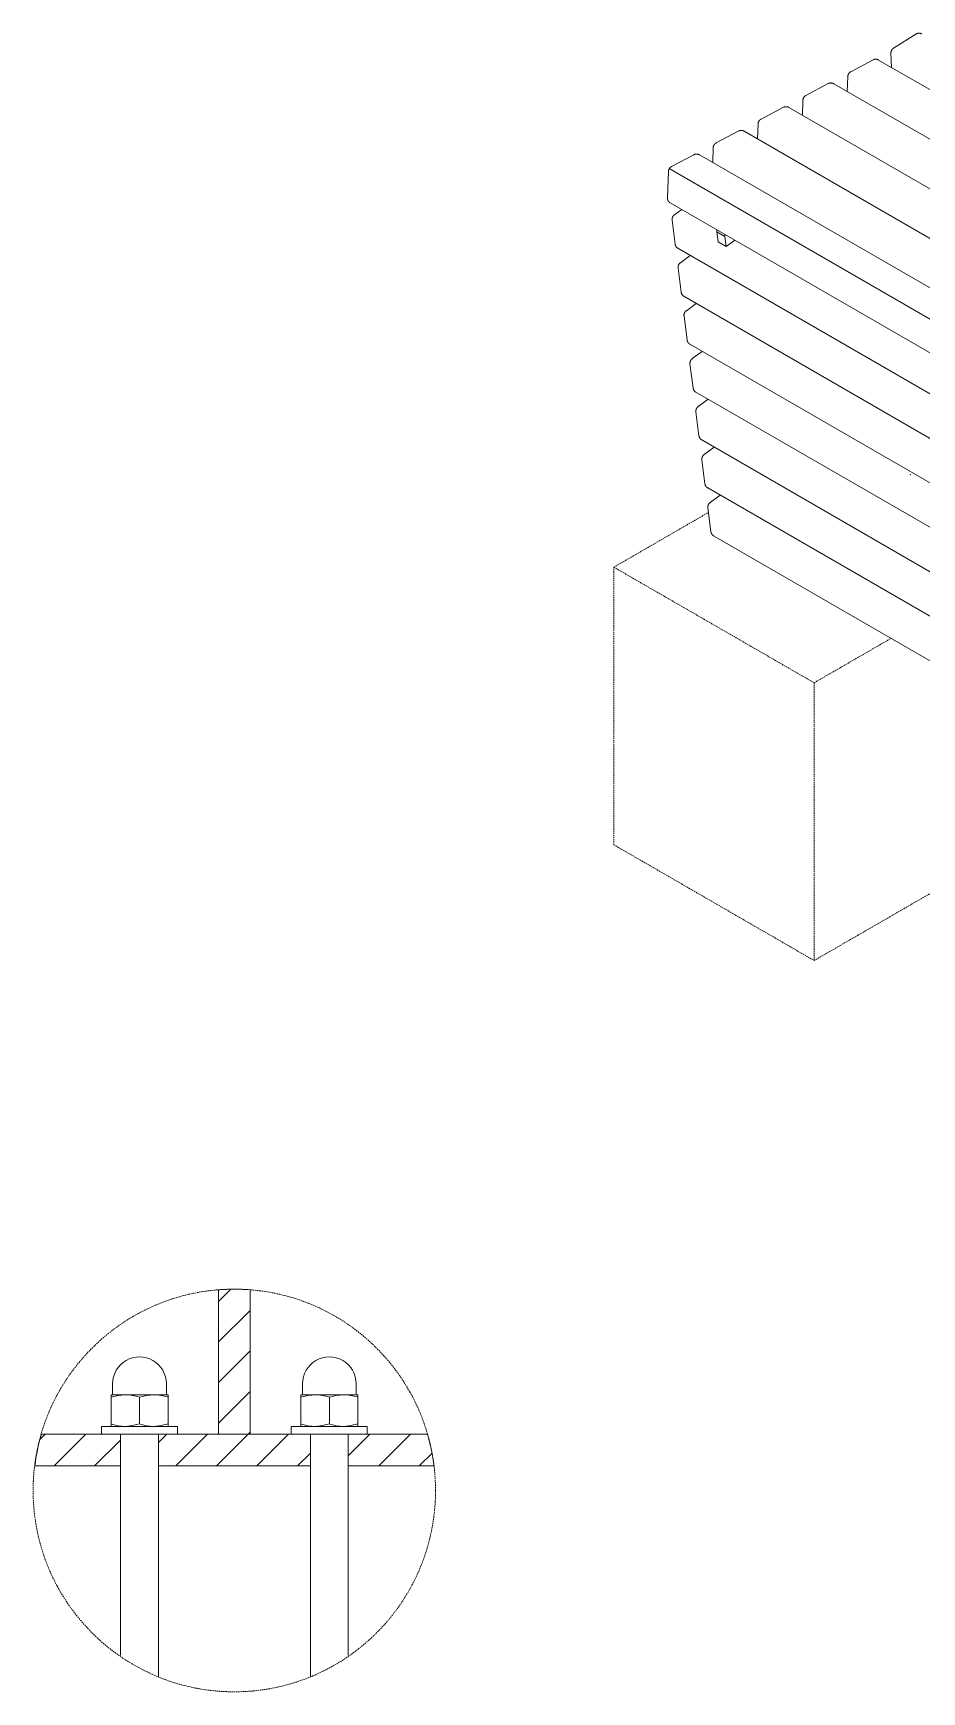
# Model space of a CAD drawing. Header units: millimetres. Extents: x -273 to 4197, y -77 to 2867.
# Drawn here: x 1938 to 2723, y 349 to 1812 of the extents above; entities that cross this region are included whole.
import ezdxf

# ---------------------------------------------------------------- set-up
doc = ezdxf.new("R2010")
doc.units = ezdxf.units.MM
doc.header["$PDSIZE"] = -1
doc.linetypes.add('HIDDEN', pattern=[1.905, 1.27, -0.635])
doc.layers.add('ZANO_R', color=7, linetype='Continuous', lineweight=0)
doc.layers.add('ZANO_R_przerywana', color=7, linetype='HIDDEN', lineweight=0)

msp = doc.modelspace()

# ---------------------------------------------------------------- linework, layer by layer
at = {"layer": 'ZANO_R'}
for p, q in [((2697.8, 1798.8), (2717.6, 1811.2)), ((2717.6, 1811.2), (2717.8, 1811.3)), ((2717.8, 1811.3), (2717.9, 1811.4)), ((2717.9, 1811.4), (2718.1, 1811.5)), ((2718.1, 1811.5), (2718.2, 1811.5)), ((2718.2, 1811.5), (2718.4, 1811.6)), ((2718.4, 1811.6), (2718.5, 1811.7)), ((2718.5, 1811.7), (2718.7, 1811.7)), ((2718.7, 1811.7), (2718.9, 1811.8)), ((2718.9, 1811.8), (2719, 1811.8)), ((2719, 1811.8), (2719.2, 1811.8)), ((2719.2, 1811.8), (2719.3, 1811.9)), ((2719.3, 1811.9), (2719.5, 1811.9)), ((2719.5, 1811.9), (2719.7, 1811.9)), ((2719.7, 1811.9), (2719.9, 1812)), ((2719.9, 1812), (2720, 1812)), ((2720, 1812), (2720.2, 1812)), ((2720.2, 1812), (2720.4, 1812)), ((2720.4, 1812), (2720.5, 1812)), ((2720.5, 1812), (2720.7, 1812)), ((2720.7, 1812), (2720.9, 1811.9)), ((2720.9, 1811.9), (2721, 1811.9)), ((2721, 1811.9), (2721.2, 1811.9)), ((2721.2, 1811.9), (2721.4, 1811.9)), ((2721.4, 1811.9), (2721.5, 1811.8)), ((2721.5, 1811.8), (2721.7, 1811.8)), ((2721.7, 1811.8), (2721.9, 1811.7)), ((2721.9, 1811.7), (2722, 1811.7)), ((2722, 1811.7), (2722.2, 1811.6)), ((2722.2, 1811.6), (2722.3, 1811.5)), ((2722.3, 1811.5), (2722.5, 1811.5)), ((2722.5, 1811.5), (2722.6, 1811.4)), ((2722.6, 1811.4), (2722.8, 1811.3)), ((2660, 1777.9), (2679.8, 1788.4)), ((2679.8, 1788.4), (2679.9, 1788.5)), ((2679.9, 1788.5), (2680.1, 1788.5)), ((2680.1, 1788.5), (2680.2, 1788.6)), ((2680.2, 1788.6), (2680.4, 1788.7)), ((2680.4, 1788.7), (2680.6, 1788.7)), ((2680.6, 1788.7), (2680.7, 1788.8)), ((2680.7, 1788.8), (2680.9, 1788.8)), ((2680.9, 1788.8), (2681.1, 1788.9)), ((2681.1, 1788.9), (2681.2, 1788.9)), ((2681.2, 1788.9), (2681.4, 1788.9)), ((2681.4, 1788.9), (2681.6, 1788.9)), ((2681.6, 1788.9), (2681.8, 1789)), ((2681.8, 1789), (2681.9, 1789)), ((2681.9, 1789), (2682.1, 1789)), ((2682.1, 1789), (2682.3, 1789)), ((2682.3, 1789), (2682.5, 1789)), ((2682.5, 1789), (2682.6, 1788.9)), ((2682.6, 1788.9), (2682.8, 1788.9)), ((2682.8, 1788.9), (2683, 1788.9)), ((2683, 1788.9), (2683.1, 1788.9)), ((2683.1, 1788.9), (2683.3, 1788.8)), ((2683.3, 1788.8), (2683.5, 1788.8)), ((2683.5, 1788.8), (2683.7, 1788.7)), ((2683.7, 1788.7), (2683.8, 1788.7)), ((2683.8, 1788.7), (2684, 1788.6)), ((2684, 1788.6), (2684.1, 1788.5)), ((2684.1, 1788.5), (2684.3, 1788.5)), ((2684.3, 1788.5), (2684.5, 1788.4)), ((2684.5, 1788.4), (2684.6, 1788.3)), ((2684.6, 1788.3), (3950.3, 1057.5)), ((2695.5, 1795.2), (2695.6, 1795.4)), ((2695.5, 1795.1), (2695.5, 1795.2)), ((2695.5, 1794.9), (2695.5, 1795.1)), ((2695.5, 1794.7), (2695.5, 1794.9)), ((2695.5, 1794.6), (2695.5, 1794.7)), ((2695.5, 1794.4), (2695.5, 1794.6)), ((2696, 1781.7), (2695.5, 1794.4)), ((2695.6, 1795.7), (2695.7, 1795.9)), ((2695.6, 1795.6), (2695.6, 1795.7)), ((2695.6, 1795.4), (2695.6, 1795.6)), ((2695.7, 1796.1), (2695.8, 1796.2)), ((2695.7, 1795.9), (2695.7, 1796.1)), ((2695.8, 1796.4), (2695.9, 1796.5)), ((2695.8, 1796.2), (2695.8, 1796.4)), ((2695.9, 1796.5), (2696, 1796.7)), ((2696, 1796.9), (2696.1, 1797)), ((2696, 1796.7), (2696, 1796.9)), ((2696.1, 1797), (2696.2, 1797.1)), ((2696.2, 1797.1), (2696.3, 1797.3)), ((2696.3, 1797.3), (2696.4, 1797.4)), ((2696.4, 1797.4), (2696.5, 1797.6)), ((2696.5, 1797.6), (2696.6, 1797.7)), ((2696.6, 1797.7), (2696.7, 1797.8)), ((2696.7, 1797.8), (2696.8, 1798)), ((2696.8, 1798), (2696.9, 1798.1)), ((2696.9, 1798.1), (2697, 1798.2)), ((2697, 1798.2), (2697.2, 1798.3)), ((2697.2, 1798.3), (2697.3, 1798.4)), ((2697.3, 1798.4), (2697.4, 1798.5)), ((2697.4, 1798.5), (2697.6, 1798.6)), ((2697.6, 1798.6), (2697.7, 1798.7)), ((2697.7, 1798.7), (2697.8, 1798.8)), ((2656.9, 1760.6), (2657.3, 1773.7)), ((2657.3, 1774), (2657.4, 1774.2)), ((2657.3, 1773.9), (2657.3, 1774)), ((2657.3, 1773.7), (2657.3, 1773.9)), ((2657.4, 1774.5), (2657.5, 1774.7)), ((2657.4, 1774.4), (2657.4, 1774.5)), ((2657.4, 1774.2), (2657.4, 1774.4)), ((2657.5, 1774.9), (2657.6, 1775)), ((2657.5, 1774.7), (2657.5, 1774.9)), ((2657.6, 1775.2), (2657.7, 1775.3)), ((2657.6, 1775), (2657.6, 1775.2)), ((2657.7, 1775.5), (2657.8, 1775.6)), ((2657.7, 1775.3), (2657.7, 1775.5)), ((2657.8, 1775.6), (2657.9, 1775.8)), ((2657.9, 1775.8), (2658, 1775.9)), ((2658, 1776.1), (2658.1, 1776.2)), ((2658, 1775.9), (2658, 1776.1)), ((2658.1, 1776.2), (2658.2, 1776.4)), ((2658.2, 1776.4), (2658.3, 1776.5)), ((2658.3, 1776.5), (2658.4, 1776.6)), ((2658.4, 1776.6), (2658.5, 1776.8)), ((2658.5, 1776.8), (2658.7, 1776.9)), ((2658.7, 1776.9), (2658.8, 1777)), ((2658.8, 1777), (2658.9, 1777.1)), ((2658.9, 1777.1), (2659, 1777.3)), ((2659, 1777.3), (2659.1, 1777.4)), ((2659.1, 1777.4), (2659.3, 1777.5)), ((2659.3, 1777.5), (2659.4, 1777.6)), ((2659.4, 1777.6), (2659.6, 1777.7)), ((2659.6, 1777.7), (2659.7, 1777.8)), ((2659.7, 1777.8), (2659.8, 1777.8)), ((2659.8, 1777.8), (2660, 1777.9)), ((2618.9, 1755.7), (2619, 1755.9)), ((2619, 1755.9), (2619.1, 1756)), ((2619.1, 1756), (2619.2, 1756.1)), ((2619.2, 1756.1), (2619.3, 1756.2)), ((2619.3, 1756.2), (2619.5, 1756.3)), ((2619.5, 1756.3), (2619.6, 1756.5)), ((2619.6, 1756.5), (2619.7, 1756.6)), ((2619.7, 1756.6), (2619.8, 1756.7)), ((2619.8, 1756.7), (2620, 1756.8)), ((2620, 1756.8), (2620.1, 1756.9)), ((2620.1, 1756.9), (2620.3, 1756.9)), ((2620.3, 1756.9), (2620.4, 1757)), ((2620.4, 1757), (2640.2, 1767.5)), ((2640.2, 1767.5), (2640.4, 1767.6)), ((2640.4, 1767.6), (2640.5, 1767.6)), ((2640.5, 1767.6), (2640.7, 1767.7)), ((2640.7, 1767.7), (2640.8, 1767.8)), ((2640.8, 1767.8), (2641, 1767.8)), ((2641, 1767.8), (2641.2, 1767.9)), ((2641.2, 1767.9), (2641.3, 1767.9)), ((2641.3, 1767.9), (2641.5, 1767.9)), ((2641.5, 1767.9), (2641.7, 1768)), ((2641.7, 1768), (2641.9, 1768)), ((2641.9, 1768), (2642, 1768)), ((2642, 1768), (2642.2, 1768)), ((2642.2, 1768), (2642.4, 1768.1)), ((2642.4, 1768.1), (2642.5, 1768.1)), ((2642.5, 1768.1), (2642.7, 1768.1)), ((2642.7, 1768.1), (2642.9, 1768)), ((2642.9, 1768), (2643.1, 1768)), ((2643.1, 1768), (2643.2, 1768)), ((2643.2, 1768), (2643.4, 1768)), ((2643.4, 1768), (2643.6, 1767.9)), ((2643.6, 1767.9), (2643.8, 1767.9)), ((2643.8, 1767.9), (2643.9, 1767.9)), ((2643.9, 1767.9), (2644.1, 1767.8)), ((2644.1, 1767.8), (2644.3, 1767.8)), ((2644.3, 1767.8), (2644.4, 1767.7)), ((2644.4, 1767.7), (2644.6, 1767.6)), ((2644.6, 1767.6), (2644.7, 1767.5)), ((2644.7, 1767.5), (2644.9, 1767.5)), ((2644.9, 1767.5), (2645, 1767.4)), ((2645, 1767.4), (3910.8, 1036.6)), ((2580.9, 1736.1), (2600.6, 1746.6)), ((2600.6, 1746.6), (2600.8, 1746.6)), ((2600.8, 1746.6), (2601, 1746.7)), ((2601, 1746.7), (2601.1, 1746.8)), ((2601.1, 1746.8), (2601.3, 1746.8)), ((2601.3, 1746.8), (2601.4, 1746.9)), ((2601.4, 1746.9), (2601.6, 1747)), ((2601.6, 1747), (2601.8, 1747)), ((2601.8, 1747), (2601.9, 1747)), ((2601.9, 1747), (2602.1, 1747.1)), ((2602.1, 1747.1), (2602.3, 1747.1)), ((2602.3, 1747.1), (2602.5, 1747.1)), ((2602.5, 1747.1), (2602.6, 1747.1)), ((2602.6, 1747.1), (2602.8, 1747.1)), ((2602.8, 1747.1), (2603, 1747.1)), ((2603, 1747.1), (2603.2, 1747.1)), ((2603.2, 1747.1), (2603.3, 1747.1)), ((2603.3, 1747.1), (2603.5, 1747.1)), ((2603.5, 1747.1), (2603.7, 1747.1)), ((2603.7, 1747.1), (2603.9, 1747.1)), ((2603.9, 1747.1), (2604, 1747)), ((2604, 1747), (2604.2, 1747)), ((2604.2, 1747), (2604.4, 1747)), ((2604.4, 1747), (2604.5, 1746.9)), ((2604.5, 1746.9), (2604.7, 1746.8)), ((2604.7, 1746.8), (2604.9, 1746.8)), ((2604.9, 1746.8), (2605, 1746.7)), ((2605, 1746.7), (2605.2, 1746.6)), ((2605.2, 1746.6), (2605.3, 1746.6)), ((2605.3, 1746.6), (2605.5, 1746.5)), ((2605.5, 1746.5), (3871.2, 1015.7)), ((2617.3, 1739.7), (2617.8, 1752.8)), ((2617.8, 1753.5), (2617.9, 1753.6)), ((2617.8, 1753.3), (2617.8, 1753.5)), ((2617.8, 1753.1), (2617.8, 1753.3)), ((2617.8, 1752.9), (2617.8, 1753.1)), ((2617.8, 1752.8), (2617.8, 1752.9)), ((2617.9, 1753.9), (2618, 1754.1)), ((2617.9, 1753.8), (2617.9, 1753.9)), ((2617.9, 1753.6), (2617.9, 1753.8)), ((2618, 1754.3), (2618.1, 1754.4)), ((2618, 1754.1), (2618, 1754.3)), ((2618.1, 1754.4), (2618.2, 1754.6)), ((2618.2, 1754.7), (2618.3, 1754.9)), ((2618.2, 1754.6), (2618.2, 1754.7)), ((2618.3, 1754.9), (2618.4, 1755)), ((2618.4, 1755), (2618.5, 1755.2)), ((2618.5, 1755.2), (2618.6, 1755.3)), ((2618.6, 1755.3), (2618.7, 1755.5)), ((2618.7, 1755.5), (2618.8, 1755.6)), ((2618.8, 1755.6), (2618.9, 1755.7)), ((2577.7, 1718.7), (2578.2, 1731.9)), ((2578.2, 1732.4), (2578.3, 1732.5)), ((2578.2, 1732.2), (2578.2, 1732.4)), ((2578.2, 1732), (2578.2, 1732.2)), ((2578.2, 1731.9), (2578.2, 1732)), ((2578.3, 1732.9), (2578.4, 1733)), ((2578.3, 1732.7), (2578.3, 1732.9)), ((2578.3, 1732.5), (2578.3, 1732.7)), ((2578.4, 1733.2), (2578.5, 1733.4)), ((2578.4, 1733), (2578.4, 1733.2)), ((2578.5, 1733.5), (2578.6, 1733.7)), ((2578.5, 1733.4), (2578.5, 1733.5)), ((2578.6, 1733.7), (2578.7, 1733.8)), ((2578.7, 1733.8), (2578.8, 1734)), ((2578.8, 1734.1), (2578.9, 1734.3)), ((2578.8, 1734), (2578.8, 1734.1)), ((2578.9, 1734.3), (2579, 1734.4)), ((2579, 1734.4), (2579.1, 1734.6)), ((2579.1, 1734.6), (2579.2, 1734.7)), ((2579.2, 1734.7), (2579.3, 1734.8)), ((2579.3, 1734.8), (2579.4, 1735)), ((2579.4, 1735), (2579.5, 1735.1)), ((2579.5, 1735.1), (2579.6, 1735.2)), ((2579.6, 1735.2), (2579.8, 1735.3)), ((2579.8, 1735.3), (2579.9, 1735.4)), ((2579.9, 1735.4), (2580, 1735.5)), ((2580, 1735.5), (2580.2, 1735.7)), ((2580.2, 1735.7), (2580.3, 1735.8)), ((2580.3, 1735.8), (2580.4, 1735.9)), ((2580.4, 1735.9), (2580.6, 1735.9)), ((2580.6, 1735.9), (2580.7, 1736)), ((2580.7, 1736), (2580.9, 1736.1)), ((2538.7, 1711.8), (2538.8, 1712)), ((2538.8, 1712.1), (2538.9, 1712.3)), ((2538.8, 1712), (2538.8, 1712.1)), ((2538.9, 1712.4), (2539, 1712.6)), ((2538.9, 1712.3), (2538.9, 1712.4)), ((2539, 1712.8), (2539.1, 1712.9)), ((2539, 1712.6), (2539, 1712.8)), ((2539.1, 1712.9), (2539.2, 1713.1)), ((2539.2, 1713.1), (2539.3, 1713.2)), ((2539.3, 1713.2), (2539.4, 1713.4)), ((2539.4, 1713.5), (2539.5, 1713.6)), ((2539.4, 1713.4), (2539.4, 1713.5)), ((2539.5, 1713.6), (2539.6, 1713.8)), ((2539.6, 1713.8), (2539.7, 1713.9)), ((2539.7, 1713.9), (2539.9, 1714)), ((2539.9, 1714), (2540, 1714.2)), ((2540, 1714.2), (2540.1, 1714.3)), ((2540.1, 1714.3), (2540.2, 1714.4)), ((2540.2, 1714.4), (2540.3, 1714.5)), ((2540.3, 1714.5), (2540.5, 1714.6)), ((2540.5, 1714.6), (2540.6, 1714.7)), ((2540.6, 1714.7), (2540.7, 1714.8)), ((2540.7, 1714.8), (2540.9, 1714.9)), ((2540.9, 1714.9), (2541, 1715)), ((2541, 1715), (2541.2, 1715.1)), ((2541.2, 1715.1), (2541.3, 1715.2)), ((2541.3, 1715.2), (2561.1, 1725.7)), ((2561.1, 1725.7), (2561.2, 1725.7)), ((2561.2, 1725.7), (2561.4, 1725.8)), ((2561.4, 1725.8), (2561.6, 1725.9)), ((2561.6, 1725.9), (2561.7, 1725.9)), ((2561.7, 1725.9), (2561.9, 1726)), ((2561.9, 1726), (2562, 1726)), ((2562, 1726), (2562.2, 1726.1)), ((2562.2, 1726.1), (2562.4, 1726.1)), ((2562.4, 1726.1), (2562.6, 1726.2)), ((2562.6, 1726.2), (2562.7, 1726.2)), ((2562.7, 1726.2), (2562.9, 1726.2)), ((2562.9, 1726.2), (2563.1, 1726.2)), ((2563.1, 1726.2), (2563.2, 1726.2)), ((2563.2, 1726.2), (2563.4, 1726.2)), ((2563.4, 1726.2), (2563.6, 1726.2)), ((2563.6, 1726.2), (2563.8, 1726.2)), ((2563.8, 1726.2), (2563.9, 1726.2)), ((2563.9, 1726.2), (2564.1, 1726.2)), ((2564.1, 1726.2), (2564.3, 1726.2)), ((2564.3, 1726.2), (2564.5, 1726.1)), ((2564.5, 1726.1), (2564.6, 1726.1)), ((2564.6, 1726.1), (2564.8, 1726)), ((2564.8, 1726), (2565, 1726)), ((2565, 1726), (2565.1, 1725.9)), ((2565.1, 1725.9), (2565.3, 1725.9)), ((2565.3, 1725.9), (2565.5, 1725.8)), ((2565.5, 1725.8), (2565.6, 1725.7)), ((2565.6, 1725.7), (2565.8, 1725.6)), ((2565.8, 1725.6), (2565.9, 1725.6)), ((2565.9, 1725.6), (3831.6, 994.8)), ((2501.7, 1694.3), (2521.5, 1704.7)), ((2521.5, 1704.7), (2521.7, 1704.8)), ((2521.7, 1704.8), (2521.8, 1704.9)), ((2521.8, 1704.9), (2522, 1705)), ((2522, 1705), (2522.2, 1705)), ((2522.2, 1705), (2522.3, 1705.1)), ((2522.3, 1705.1), (2522.5, 1705.1)), ((2522.5, 1705.1), (2522.7, 1705.2)), ((2522.7, 1705.2), (2522.8, 1705.2)), ((2522.8, 1705.2), (2523, 1705.2)), ((2523, 1705.2), (2523.2, 1705.3)), ((2523.2, 1705.3), (2523.3, 1705.3)), ((2523.3, 1705.3), (2523.5, 1705.3)), ((2523.5, 1705.3), (2523.7, 1705.3)), ((2523.7, 1705.3), (2523.9, 1705.3)), ((2523.9, 1705.3), (2524, 1705.3)), ((2524, 1705.3), (2524.2, 1705.3)), ((2524.2, 1705.3), (2524.4, 1705.3)), ((2524.4, 1705.3), (2524.6, 1705.3)), ((2524.6, 1705.3), (2524.7, 1705.2)), ((2524.7, 1705.2), (2524.9, 1705.2)), ((2524.9, 1705.2), (2525.1, 1705.2)), ((2525.1, 1705.2), (2525.2, 1705.1)), ((2525.2, 1705.1), (2525.4, 1705.1)), ((2525.4, 1705.1), (2525.6, 1705)), ((2525.6, 1705), (2525.7, 1705)), ((2525.7, 1705), (2525.9, 1704.9)), ((2525.9, 1704.9), (2526, 1704.8)), ((2526, 1704.8), (2526.2, 1704.7)), ((2526.2, 1704.7), (2526.4, 1704.7)), ((2526.4, 1704.7), (3792.1, 973.9)), ((2538.2, 1697.8), (2538.6, 1711)), ((2538.6, 1711.1), (2538.7, 1711.3)), ((2538.6, 1711), (2538.6, 1711.1)), ((2538.7, 1711.6), (2538.7, 1711.8)), ((2538.7, 1711.5), (2538.7, 1711.6)), ((2538.7, 1711.3), (2538.7, 1711.5)), ((2498.2, 1666.7), (2499.1, 1690)), ((2499.1, 1690.7), (2499.2, 1690.9)), ((2499.1, 1690.6), (2499.1, 1690.7)), ((2499.1, 1690.4), (2499.1, 1690.6)), ((2499.1, 1690.2), (2499.1, 1690.4)), ((2499.1, 1690), (2499.1, 1690.2)), ((2499.2, 1691.1), (2499.3, 1691.2)), ((2499.2, 1690.9), (2499.2, 1691.1)), ((2499.3, 1691.4), (2499.4, 1691.5)), ((2499.3, 1691.2), (2499.3, 1691.4)), ((2499.4, 1691.7), (2499.5, 1691.9)), ((2499.4, 1691.5), (2499.4, 1691.7)), ((2499.5, 1691.9), (2499.6, 1692)), ((2499.6, 1692.2), (2499.7, 1692.3)), ((2499.6, 1692), (2499.6, 1692.2)), ((2499.7, 1692.3), (2499.8, 1692.5)), ((2499.8, 1692.5), (2499.9, 1692.6)), ((2499.8, 1692.5), (3765.6, 961.8)), ((2499.9, 1692.6), (2500, 1692.7)), ((2500, 1692.7), (2500.1, 1692.9)), ((2500.1, 1692.9), (2500.2, 1693)), ((2500.2, 1693), (2500.3, 1693.1)), ((2500.3, 1693.1), (2500.4, 1693.3)), ((2500.4, 1693.3), (2500.5, 1693.4)), ((2500.5, 1693.4), (2500.6, 1693.5)), ((2500.6, 1693.5), (2500.8, 1693.6)), ((2500.8, 1693.6), (2500.9, 1693.7)), ((2500.9, 1693.7), (2501, 1693.8)), ((2501, 1693.8), (2501.2, 1693.9)), ((2501.2, 1693.9), (2501.3, 1694)), ((2501.3, 1694), (2501.4, 1694.1)), ((2501.4, 1694.1), (2501.6, 1694.2)), ((2501.6, 1694.2), (2501.7, 1694.3)), ((2498.2, 1666.6), (2498.2, 1666.7)), ((2498.2, 1666.4), (2498.2, 1666.6)), ((2498.2, 1666.2), (2498.2, 1666.4)), ((2498.3, 1666), (2498.2, 1666.2)), ((2498.3, 1665.9), (2498.3, 1666)), ((2498.3, 1665.7), (2498.3, 1665.9)), ((2498.3, 1665.5), (2498.3, 1665.7)), ((2498.4, 1665.4), (2498.3, 1665.5)), ((2498.4, 1665.2), (2498.4, 1665.4)), ((2498.5, 1665.1), (2498.4, 1665.2)), ((2498.5, 1664.9), (2498.5, 1665.1)), ((2498.6, 1664.7), (2498.5, 1664.9)), ((2498.6, 1664.6), (2498.6, 1664.7)), ((2498.7, 1664.4), (2498.6, 1664.6)), ((2498.8, 1664.3), (2498.7, 1664.4)), ((2498.9, 1664.1), (2498.8, 1664.3)), ((2498.9, 1664), (2498.9, 1664.1)), ((2499, 1663.8), (2498.9, 1664)), ((2499.1, 1663.7), (2499, 1663.8)), ((2499.2, 1663.6), (2499.1, 1663.7)), ((2499.3, 1663.4), (2499.2, 1663.6)), ((2499.4, 1663.3), (2499.3, 1663.4)), ((2499.6, 1663.2), (2499.4, 1663.3)), ((2499.7, 1663), (2499.6, 1663.2)), ((2499.8, 1662.9), (2499.7, 1663)), ((2499.9, 1662.8), (2499.8, 1662.9)), ((2500, 1662.7), (2499.9, 1662.8)), ((2500.2, 1662.6), (2500, 1662.7)), ((2500.3, 1662.5), (2500.2, 1662.6)), ((2500.4, 1662.4), (2500.3, 1662.5)), ((2500.6, 1662.3), (2500.4, 1662.4)), ((2500.7, 1662.2), (2500.6, 1662.3)), ((3766.5, 931.4), (2500.7, 1662.2)), ((2504.3, 1651.7), (2510.8, 1656.4)), ((2502.3, 1648.2), (2502.4, 1648.4)), ((2502.3, 1648.1), (2502.3, 1648.2)), ((2502.3, 1647.9), (2502.3, 1648.1)), ((2502.3, 1647.7), (2502.3, 1647.9)), ((2502.3, 1647.6), (2502.3, 1647.7)), ((2502.3, 1647.4), (2502.3, 1647.6)), ((2502.3, 1647.2), (2502.3, 1647.4)), ((2502.3, 1647), (2502.3, 1647.2)), ((2505, 1625.9), (2502.3, 1647)), ((2502.4, 1648.7), (2502.5, 1648.9)), ((2502.4, 1648.6), (2502.4, 1648.7)), ((2502.4, 1648.4), (2502.4, 1648.6)), ((2502.5, 1649.1), (2502.6, 1649.2)), ((2502.5, 1648.9), (2502.5, 1649.1)), ((2502.6, 1649.4), (2502.7, 1649.6)), ((2502.6, 1649.2), (2502.6, 1649.4)), ((2502.7, 1649.7), (2502.8, 1649.9)), ((2502.7, 1649.6), (2502.7, 1649.7)), ((2502.8, 1649.9), (2502.9, 1650)), ((2502.9, 1650), (2503, 1650.2)), ((2503, 1650.2), (2503.1, 1650.3)), ((2503.1, 1650.3), (2503.2, 1650.5)), ((2503.2, 1650.5), (2503.3, 1650.6)), ((2503.3, 1650.6), (2503.4, 1650.7)), ((2503.4, 1650.7), (2503.5, 1650.9)), ((2503.5, 1650.9), (2503.6, 1651)), ((2503.6, 1651), (2503.7, 1651.1)), ((2503.7, 1651.1), (2503.8, 1651.3)), ((2503.8, 1651.3), (2503.9, 1651.4)), ((2503.9, 1651.4), (2504.1, 1651.5)), ((2504.1, 1651.5), (2504.2, 1651.6)), ((2504.2, 1651.6), (2504.3, 1651.7)), ((2505, 1625.7), (2505, 1625.9)), ((2505, 1625.6), (2505, 1625.7)), ((2505.1, 1625.4), (2505, 1625.6)), ((2505.1, 1625.2), (2505.1, 1625.4)), ((2505.1, 1625.1), (2505.1, 1625.2)), ((2505.2, 1624.9), (2505.1, 1625.1)), ((2505.3, 1624.7), (2505.2, 1624.9)), ((2505.3, 1624.6), (2505.3, 1624.7)), ((2505.4, 1624.4), (2505.3, 1624.6)), ((2505.5, 1624.3), (2505.4, 1624.4)), ((2505.5, 1624.1), (2505.5, 1624.3)), ((2541.9, 1636.6), (2541.9, 1638.4)), ((2542.9, 1627.8), (2541.9, 1636.6)), ((2541.9, 1636.6), (2548.9, 1632.5)), ((2542.9, 1627.8), (2550, 1623.7)), ((2548.9, 1632.5), (2549, 1634.3)), ((2550, 1623.7), (2548.9, 1632.5)), ((2557.7, 1629.3), (2550, 1623.7)), ((2505.6, 1624), (2505.5, 1624.1)), ((2505.7, 1623.8), (2505.6, 1624)), ((2505.8, 1623.7), (2505.7, 1623.8)), ((2505.9, 1623.5), (2505.8, 1623.7)), ((2506, 1623.4), (2505.9, 1623.5)), ((2506.1, 1623.3), (2506, 1623.4)), ((2506.2, 1623.2), (2506.1, 1623.3)), ((2506.4, 1623), (2506.2, 1623.2)), ((2506.5, 1622.9), (2506.4, 1623)), ((2506.6, 1622.8), (2506.5, 1622.9)), ((2506.7, 1622.7), (2506.6, 1622.8)), ((2506.9, 1622.6), (2506.7, 1622.7)), ((2507, 1622.5), (2506.9, 1622.6)), ((2507.1, 1622.4), (2507, 1622.5)), ((2507.3, 1622.3), (2507.1, 1622.4)), ((2507.4, 1622.2), (2507.3, 1622.3)), ((3773.1, 891.4), (2507.4, 1622.2)), ((2509.6, 1609.4), (2518.4, 1615.9)), ((2507.6, 1606.3), (2507.7, 1606.5)), ((2507.6, 1606.1), (2507.6, 1606.3)), ((2507.6, 1606), (2507.6, 1606.1)), ((2507.6, 1605.8), (2507.6, 1606)), ((2507.6, 1605.6), (2507.6, 1605.8)), ((2507.6, 1605.4), (2507.6, 1605.6)), ((2507.6, 1605.3), (2507.6, 1605.4)), ((2507.6, 1605.1), (2507.6, 1605.3)), ((2507.6, 1604.9), (2507.6, 1605.1)), ((2507.6, 1604.8), (2507.6, 1604.9)), ((2510.2, 1583.6), (2507.6, 1604.8)), ((2507.7, 1606.6), (2507.8, 1606.8)), ((2507.7, 1606.5), (2507.7, 1606.6)), ((2507.8, 1607), (2507.9, 1607.1)), ((2507.8, 1606.8), (2507.8, 1607)), ((2507.9, 1607.3), (2508, 1607.4)), ((2507.9, 1607.1), (2507.9, 1607.3)), ((2508, 1607.4), (2508.1, 1607.6)), ((2508.1, 1607.6), (2508.2, 1607.8)), ((2508.2, 1607.9), (2508.3, 1608)), ((2508.2, 1607.8), (2508.2, 1607.9)), ((2508.3, 1608), (2508.4, 1608.2)), ((2508.4, 1608.2), (2508.5, 1608.3)), ((2508.5, 1608.3), (2508.6, 1608.5)), ((2508.6, 1608.5), (2508.7, 1608.6)), ((2508.7, 1608.6), (2508.8, 1608.7)), ((2508.8, 1608.7), (2509, 1608.9)), ((2509, 1608.9), (2509.1, 1609)), ((2509.1, 1609), (2509.2, 1609.1)), ((2509.2, 1609.1), (2509.3, 1609.2)), ((2509.3, 1609.2), (2509.5, 1609.3)), ((2509.5, 1609.3), (2509.6, 1609.4)), ((2510.3, 1583.5), (2510.2, 1583.6)), ((2510.3, 1583.3), (2510.3, 1583.5)), ((2510.3, 1583.1), (2510.3, 1583.3)), ((2510.4, 1583), (2510.3, 1583.1)), ((2510.4, 1582.8), (2510.4, 1583)), ((2510.5, 1582.6), (2510.4, 1582.8)), ((2510.5, 1582.5), (2510.5, 1582.6)), ((2510.6, 1582.3), (2510.5, 1582.5)), ((2510.7, 1582.2), (2510.6, 1582.3)), ((2510.7, 1582), (2510.7, 1582.2)), ((2510.8, 1581.8), (2510.7, 1582)), ((2510.9, 1581.7), (2510.8, 1581.8)), ((2511, 1581.6), (2510.9, 1581.7)), ((2511.1, 1581.4), (2511, 1581.6)), ((2511.2, 1581.3), (2511.1, 1581.4)), ((2511.3, 1581.1), (2511.2, 1581.3)), ((2511.4, 1581), (2511.3, 1581.1)), ((2511.5, 1580.9), (2511.4, 1581)), ((2511.6, 1580.8), (2511.5, 1580.9)), ((2511.7, 1580.6), (2511.6, 1580.8)), ((2511.9, 1580.5), (2511.7, 1580.6)), ((2512, 1580.4), (2511.9, 1580.5)), ((2512.1, 1580.3), (2512, 1580.4)), ((2512.3, 1580.2), (2512.1, 1580.3)), ((2512.4, 1580.1), (2512.3, 1580.2)), ((2512.5, 1580), (2512.4, 1580.1)), ((2512.7, 1579.9), (2512.5, 1580)), ((3778.4, 849.1), (2512.7, 1579.9)), ((2513.4, 1565.5), (2513.5, 1565.6)), ((2513.5, 1565.6), (2513.6, 1565.8)), ((2513.6, 1565.8), (2513.7, 1565.9)), ((2513.7, 1565.9), (2513.8, 1566.1)), ((2513.8, 1566.1), (2513.9, 1566.2)), ((2513.9, 1566.2), (2514, 1566.3)), ((2514, 1566.3), (2514.1, 1566.5)), ((2514.1, 1566.5), (2514.2, 1566.6)), ((2514.2, 1566.6), (2514.3, 1566.7)), ((2514.3, 1566.7), (2514.5, 1566.8)), ((2514.5, 1566.8), (2514.6, 1566.9)), ((2514.6, 1566.9), (2514.7, 1567)), ((2514.7, 1567), (2514.9, 1567.1)), ((2514.9, 1567.1), (2523.7, 1573.6)), ((2512.8, 1563.5), (2512.9, 1563.7)), ((2512.8, 1563.3), (2512.8, 1563.5)), ((2512.8, 1563.2), (2512.8, 1563.3)), ((2512.8, 1563), (2512.8, 1563.2)), ((2512.8, 1562.8), (2512.8, 1563)), ((2512.8, 1562.7), (2512.8, 1562.8)), ((2512.9, 1562.5), (2512.8, 1562.7)), ((2512.9, 1564.2), (2513, 1564.4)), ((2512.9, 1564), (2512.9, 1564.2)), ((2512.9, 1563.9), (2512.9, 1564)), ((2512.9, 1563.7), (2512.9, 1563.9)), ((2515.5, 1541.3), (2512.9, 1562.5)), ((2513, 1564.5), (2513.1, 1564.7)), ((2513, 1564.4), (2513, 1564.5)), ((2513.1, 1564.8), (2513.2, 1565)), ((2513.1, 1564.7), (2513.1, 1564.8)), ((2513.2, 1565), (2513.3, 1565.2)), ((2513.3, 1565.3), (2513.4, 1565.5)), ((2513.3, 1565.2), (2513.3, 1565.3)), ((2515.5, 1541.2), (2515.5, 1541.3)), ((2515.6, 1541), (2515.5, 1541.2)), ((2515.6, 1540.8), (2515.6, 1541)), ((2515.6, 1540.7), (2515.6, 1540.8)), ((2515.7, 1540.5), (2515.6, 1540.7)), ((2515.7, 1540.4), (2515.7, 1540.5)), ((2515.8, 1540.2), (2515.7, 1540.4)), ((2515.9, 1540), (2515.8, 1540.2)), ((2515.9, 1539.9), (2515.9, 1540)), ((2516, 1539.7), (2515.9, 1539.9)), ((2516.1, 1539.6), (2516, 1539.7)), ((2516.2, 1539.4), (2516.1, 1539.6)), ((2516.2, 1539.3), (2516.2, 1539.4)), ((2516.3, 1539.1), (2516.2, 1539.3)), ((2516.4, 1539), (2516.3, 1539.1)), ((2516.5, 1538.9), (2516.4, 1539)), ((2516.7, 1538.7), (2516.5, 1538.9)), ((2516.8, 1538.6), (2516.7, 1538.7)), ((2516.9, 1538.5), (2516.8, 1538.6)), ((2517, 1538.4), (2516.9, 1538.5)), ((2517.1, 1538.2), (2517, 1538.4)), ((2517.3, 1538.1), (2517.1, 1538.2)), ((2517.4, 1538), (2517.3, 1538.1)), ((2517.5, 1537.9), (2517.4, 1538)), ((2517.7, 1537.8), (2517.5, 1537.9)), ((2517.8, 1537.7), (2517.7, 1537.8)), ((2518, 1537.6), (2517.8, 1537.7)), ((3783.7, 806.9), (2518, 1537.6)), ((2518.1, 1521.6), (2518.2, 1521.7)), ((2518.2, 1521.9), (2518.3, 1522.1)), ((2518.2, 1521.7), (2518.2, 1521.9)), ((2518.3, 1522.4), (2518.4, 1522.6)), ((2518.3, 1522.2), (2518.3, 1522.4)), ((2518.3, 1522.1), (2518.3, 1522.2)), ((2518.4, 1522.6), (2518.5, 1522.7)), ((2518.5, 1522.9), (2518.6, 1523)), ((2518.5, 1522.7), (2518.5, 1522.9)), ((2518.6, 1523), (2518.7, 1523.2)), ((2518.7, 1523.2), (2518.8, 1523.3)), ((2518.8, 1523.3), (2518.9, 1523.5)), ((2518.9, 1523.5), (2519, 1523.6)), ((2519, 1523.6), (2519.1, 1523.8)), ((2519.1, 1523.8), (2519.2, 1523.9)), ((2519.2, 1523.9), (2519.3, 1524)), ((2519.3, 1524), (2519.4, 1524.2)), ((2519.4, 1524.2), (2519.5, 1524.3)), ((2519.5, 1524.3), (2519.6, 1524.4)), ((2519.6, 1524.4), (2519.7, 1524.5)), ((2519.7, 1524.5), (2519.9, 1524.7)), ((2519.9, 1524.7), (2520, 1524.8)), ((2520, 1524.8), (2520.1, 1524.9)), ((2520.1, 1524.9), (2528.9, 1531.3)), ((2518.1, 1521.4), (2518.1, 1521.6)), ((2518.1, 1521.2), (2518.1, 1521.4)), ((2518.1, 1521.1), (2518.1, 1521.2)), ((2518.1, 1520.9), (2518.1, 1521.1)), ((2518.1, 1520.7), (2518.1, 1520.9)), ((2518.1, 1520.6), (2518.1, 1520.7)), ((2518.1, 1520.4), (2518.1, 1520.6)), ((2518.1, 1520.2), (2518.1, 1520.4)), ((2520.8, 1499.1), (2518.1, 1520.2)), ((2520.8, 1498.9), (2520.8, 1499.1)), ((2520.8, 1498.7), (2520.8, 1498.9)), ((2520.9, 1498.6), (2520.8, 1498.7)), ((2520.9, 1498.4), (2520.9, 1498.6)), ((2520.9, 1498.2), (2520.9, 1498.4)), ((2521, 1498.1), (2520.9, 1498.2)), ((2521.1, 1497.9), (2521, 1498.1)), ((2521.1, 1497.8), (2521.1, 1497.9)), ((2521.2, 1497.6), (2521.1, 1497.8)), ((2521.3, 1497.4), (2521.2, 1497.6)), ((2521.3, 1497.3), (2521.3, 1497.4)), ((2521.4, 1497.1), (2521.3, 1497.3)), ((2521.5, 1497), (2521.4, 1497.1)), ((2521.6, 1496.9), (2521.5, 1497)), ((2521.7, 1496.7), (2521.6, 1496.9)), ((2521.8, 1496.6), (2521.7, 1496.7)), ((2521.9, 1496.4), (2521.8, 1496.6)), ((2522, 1496.3), (2521.9, 1496.4)), ((2522.1, 1496.2), (2522, 1496.3)), ((2522.3, 1496.1), (2522.1, 1496.2)), ((2522.4, 1496), (2522.3, 1496.1)), ((2522.5, 1495.8), (2522.4, 1496)), ((2522.7, 1495.7), (2522.5, 1495.8)), ((2522.8, 1495.6), (2522.7, 1495.7)), ((2522.9, 1495.5), (2522.8, 1495.6)), ((2523.1, 1495.4), (2522.9, 1495.5)), ((2523.2, 1495.4), (2523.1, 1495.4)), ((3788.9, 764.6), (2523.2, 1495.4)), ((2523.4, 1479.5), (2523.5, 1479.6)), ((2523.4, 1479.3), (2523.4, 1479.5)), ((2523.4, 1479.1), (2523.4, 1479.3)), ((2523.4, 1479), (2523.4, 1479.1)), ((2523.4, 1478.8), (2523.4, 1479)), ((2523.4, 1478.6), (2523.4, 1478.8)), ((2523.4, 1478.4), (2523.4, 1478.6)), ((2523.4, 1478.3), (2523.4, 1478.4)), ((2523.4, 1478.1), (2523.4, 1478.3)), ((2523.4, 1477.9), (2523.4, 1478.1)), ((2526, 1456.8), (2523.4, 1477.9)), ((2523.5, 1479.8), (2523.6, 1480)), ((2523.5, 1479.6), (2523.5, 1479.8)), ((2523.6, 1480.1), (2523.7, 1480.3)), ((2523.6, 1480), (2523.6, 1480.1)), ((2523.7, 1480.5), (2523.8, 1480.6)), ((2523.7, 1480.3), (2523.7, 1480.5)), ((2523.8, 1480.6), (2523.9, 1480.8)), ((2523.9, 1480.8), (2524, 1480.9)), ((2524, 1481.1), (2524.1, 1481.2)), ((2524, 1480.9), (2524, 1481.1)), ((2524.1, 1481.2), (2524.2, 1481.4)), ((2524.2, 1481.4), (2524.3, 1481.5)), ((2524.3, 1481.5), (2524.4, 1481.6)), ((2524.4, 1481.6), (2524.5, 1481.8)), ((2524.5, 1481.8), (2524.6, 1481.9)), ((2524.6, 1481.9), (2524.8, 1482)), ((2524.8, 1482), (2524.9, 1482.1)), ((2524.9, 1482.1), (2525, 1482.3)), ((2525, 1482.3), (2525.1, 1482.4)), ((2525.1, 1482.4), (2525.3, 1482.5)), ((2525.3, 1482.5), (2525.4, 1482.6)), ((2525.4, 1482.6), (2534.2, 1489)), ((2526.1, 1456.6), (2526, 1456.8)), ((2526.1, 1456.5), (2526.1, 1456.6)), ((2526.1, 1456.3), (2526.1, 1456.5)), ((2526.2, 1456.1), (2526.1, 1456.3)), ((2526.2, 1456), (2526.2, 1456.1)), ((2526.3, 1455.8), (2526.2, 1456)), ((2526.3, 1455.6), (2526.3, 1455.8)), ((2526.4, 1455.5), (2526.3, 1455.6)), ((2526.5, 1455.3), (2526.4, 1455.5)), ((2526.5, 1455.2), (2526.5, 1455.3)), ((2526.6, 1455), (2526.5, 1455.2)), ((2526.7, 1454.9), (2526.6, 1455)), ((2526.8, 1454.7), (2526.7, 1454.9)), ((2526.9, 1454.6), (2526.8, 1454.7)), ((2527, 1454.4), (2526.9, 1454.6)), ((2527.1, 1454.3), (2527, 1454.4)), ((2527.2, 1454.2), (2527.1, 1454.3)), ((2527.3, 1454), (2527.2, 1454.2)), ((2527.4, 1453.9), (2527.3, 1454)), ((2527.5, 1453.8), (2527.4, 1453.9)), ((2527.7, 1453.7), (2527.5, 1453.8)), ((2527.8, 1453.6), (2527.7, 1453.7)), ((2527.9, 1453.5), (2527.8, 1453.6)), ((2528.1, 1453.4), (2527.9, 1453.5)), ((2528.2, 1453.3), (2528.1, 1453.4)), ((2528.3, 1453.2), (2528.2, 1453.3)), ((2528.5, 1453.1), (2528.3, 1453.2)), ((3794.2, 722.3), (2528.5, 1453.1)), ((2528.6, 1436.7), (2528.7, 1436.9)), ((2528.6, 1436.5), (2528.6, 1436.7)), ((2528.6, 1436.3), (2528.6, 1436.5)), ((2528.6, 1436.2), (2528.6, 1436.3)), ((2528.6, 1436), (2528.6, 1436.2)), ((2528.6, 1435.8), (2528.6, 1436)), ((2528.7, 1435.7), (2528.6, 1435.8)), ((2528.7, 1437.4), (2528.8, 1437.5)), ((2528.7, 1437.2), (2528.7, 1437.4)), ((2528.7, 1437), (2528.7, 1437.2)), ((2528.7, 1436.9), (2528.7, 1437)), ((2531.3, 1414.5), (2528.7, 1435.7)), ((2528.8, 1437.7), (2528.9, 1437.9)), ((2528.8, 1437.5), (2528.8, 1437.7)), ((2528.9, 1438), (2529, 1438.2)), ((2528.9, 1437.9), (2528.9, 1438)), ((2529, 1438.2), (2529.1, 1438.3)), ((2529.1, 1438.5), (2529.2, 1438.6)), ((2529.1, 1438.3), (2529.1, 1438.5)), ((2529.2, 1438.6), (2529.3, 1438.8)), ((2529.3, 1438.8), (2529.4, 1438.9)), ((2529.4, 1438.9), (2529.5, 1439.1)), ((2529.5, 1439.1), (2529.6, 1439.2)), ((2529.6, 1439.2), (2529.7, 1439.4)), ((2529.7, 1439.4), (2529.8, 1439.5)), ((2529.8, 1439.5), (2529.9, 1439.6)), ((2529.9, 1439.6), (2530, 1439.7)), ((2530, 1439.7), (2530.1, 1439.9)), ((2530.1, 1439.9), (2530.3, 1440)), ((2530.3, 1440), (2530.4, 1440.1)), ((2530.4, 1440.1), (2530.5, 1440.2)), ((2530.5, 1440.2), (2530.7, 1440.3)), ((2530.7, 1440.3), (2539.5, 1446.7)), ((2531.3, 1414.3), (2531.3, 1414.5)), ((2531.3, 1414.2), (2531.3, 1414.3)), ((2531.4, 1414), (2531.3, 1414.2)), ((2531.4, 1413.8), (2531.4, 1414)), ((2531.5, 1413.7), (2531.4, 1413.8)), ((2531.5, 1413.5), (2531.5, 1413.7)), ((2531.6, 1413.4), (2531.5, 1413.5)), ((2531.6, 1413.2), (2531.6, 1413.4)), ((2531.7, 1413), (2531.6, 1413.2)), ((2531.8, 1412.9), (2531.7, 1413)), ((2531.9, 1412.7), (2531.8, 1412.9)), ((2532, 1412.6), (2531.9, 1412.7)), ((2532, 1412.4), (2532, 1412.6)), ((2532.1, 1412.3), (2532, 1412.4)), ((2532.2, 1412.2), (2532.1, 1412.3)), ((2532.3, 1412), (2532.2, 1412.2)), ((2532.5, 1411.9), (2532.3, 1412)), ((2532.6, 1411.8), (2532.5, 1411.9)), ((2532.7, 1411.6), (2532.6, 1411.8)), ((2532.8, 1411.5), (2532.7, 1411.6)), ((2532.9, 1411.4), (2532.8, 1411.5)), ((2533.1, 1411.3), (2532.9, 1411.4)), ((2533.2, 1411.2), (2533.1, 1411.3)), ((2533.3, 1411.1), (2533.2, 1411.2)), ((2533.5, 1411), (2533.3, 1411.1)), ((2533.6, 1410.9), (2533.5, 1411)), ((2533.8, 1410.8), (2533.6, 1410.9)), ((3799.5, 680), (2533.8, 1410.8)), ((2533.9, 1394.7), (2534, 1394.9)), ((2533.9, 1394.6), (2533.9, 1394.7)), ((2533.9, 1394.4), (2533.9, 1394.6)), ((2533.9, 1394.2), (2533.9, 1394.4)), ((2533.9, 1394.1), (2533.9, 1394.2)), ((2533.9, 1393.9), (2533.9, 1394.1)), ((2533.9, 1393.7), (2533.9, 1393.9)), ((2533.9, 1393.5), (2533.9, 1393.7)), ((2533.9, 1393.4), (2533.9, 1393.5)), ((2536.6, 1372.2), (2533.9, 1393.4)), ((2534, 1395.1), (2534.1, 1395.2)), ((2534, 1394.9), (2534, 1395.1)), ((2534.1, 1395.6), (2534.2, 1395.7)), ((2534.1, 1395.4), (2534.1, 1395.6)), ((2534.1, 1395.2), (2534.1, 1395.4)), ((2534.2, 1395.7), (2534.3, 1395.9)), ((2534.3, 1396.1), (2534.4, 1396.2)), ((2534.3, 1395.9), (2534.3, 1396.1)), ((2534.4, 1396.2), (2534.5, 1396.4)), ((2534.5, 1396.4), (2534.6, 1396.5)), ((2534.6, 1396.5), (2534.7, 1396.7)), ((2534.7, 1396.7), (2534.8, 1396.8)), ((2534.8, 1396.8), (2534.9, 1396.9)), ((2534.9, 1396.9), (2535, 1397.1)), ((2535, 1397.1), (2535.1, 1397.2)), ((2535.1, 1397.2), (2535.2, 1397.3)), ((2535.2, 1397.3), (2535.3, 1397.5)), ((2535.3, 1397.5), (2535.4, 1397.6)), ((2535.4, 1397.6), (2535.5, 1397.7)), ((2535.5, 1397.7), (2535.7, 1397.8)), ((2535.7, 1397.8), (2535.8, 1397.9)), ((2535.8, 1397.9), (2535.9, 1398)), ((2535.9, 1398), (2544.7, 1404.5)), ((2536.6, 1372.1), (2536.6, 1372.2)), ((2536.6, 1371.9), (2536.6, 1372.1)), ((2536.7, 1371.7), (2536.6, 1371.9)), ((2536.7, 1371.6), (2536.7, 1371.7)), ((2536.7, 1371.4), (2536.7, 1371.6)), ((2536.8, 1371.2), (2536.7, 1371.4)), ((2536.8, 1371.1), (2536.8, 1371.2)), ((2536.9, 1370.9), (2536.8, 1371.1)), ((2537, 1370.8), (2536.9, 1370.9)), ((2537.1, 1370.6), (2537, 1370.8)), ((2537.1, 1370.5), (2537.1, 1370.6)), ((2537.2, 1370.3), (2537.1, 1370.5)), ((2537.3, 1370.2), (2537.2, 1370.3)), ((2537.4, 1370), (2537.3, 1370.2)), ((2537.5, 1369.9), (2537.4, 1370)), ((2537.6, 1369.7), (2537.5, 1369.9)), ((2537.7, 1369.6), (2537.6, 1369.7)), ((2537.8, 1369.5), (2537.7, 1369.6)), ((2537.9, 1369.4), (2537.8, 1369.5)), ((2538.1, 1369.2), (2537.9, 1369.4)), ((2538.2, 1369.1), (2538.1, 1369.2)), ((2538.3, 1369), (2538.2, 1369.1)), ((2538.5, 1368.9), (2538.3, 1369)), ((2538.6, 1368.8), (2538.5, 1368.9)), ((2538.7, 1368.7), (2538.6, 1368.8)), ((2538.9, 1368.6), (2538.7, 1368.7)), ((2539, 1368.5), (2538.9, 1368.6)), ((3804.7, 637.8), (2539, 1368.5)), ((2102, 693.2), (2112.6, 703.8)), ((2102, 703.3), (2102, 576)), ((2130, 703.3), (2130, 576)), ((2102, 657.4), (2130, 685.3)), ((2102, 621.6), (2130, 649.5)), ((2008.5, 620.6), (2008.5, 611.6)), ((2056, 611.6), (2056, 620.6)), ((2176, 620.6), (2176, 611.6)), ((2223.5, 611.6), (2223.5, 620.6)), ((2007.1, 608.6), (2007.1, 610.9)), ((2019.7, 610.9), (2007.1, 610.9)), ((2007.1, 608.6), (2013.3, 610.2)), ((2007.1, 608.6), (2007.1, 585.2)), ((2013.3, 610.2), (2019.7, 610.9)), ((2044.8, 610.9), (2019.7, 610.9)), ((2032.2, 608.6), (2038.4, 610.2)), ((2032.2, 608.6), (2032.2, 585.2)), ((2038.4, 610.2), (2044.8, 610.9)), ((2057.4, 610.9), (2044.8, 610.9)), ((2057.4, 608.6), (2057.4, 610.9)), ((2057.4, 608.6), (2057.4, 585.2)), ((2102, 585.8), (2130, 613.7)), ((2174.6, 608.6), (2174.6, 610.9)), ((2187.2, 610.9), (2174.6, 610.9)), ((2174.6, 608.6), (2180.8, 610.2)), ((2174.6, 608.6), (2174.6, 585.2)), ((2180.8, 610.2), (2187.2, 610.9)), ((2212.3, 610.9), (2187.2, 610.9)), ((2199.8, 608.6), (2205.9, 610.2)), ((2199.8, 608.6), (2199.8, 585.2)), ((2205.9, 610.2), (2212.3, 610.9)), ((2224.9, 610.9), (2212.3, 610.9)), ((2224.9, 608.6), (2224.9, 610.9)), ((2224.9, 608.6), (2224.9, 585.2)), ((1944.3, 571.3), (1949, 576)), ((1945.6, 576), (2015.5, 576)), ((1956.8, 548), (1984.8, 576)), ((1992.6, 548), (2015.5, 570.9)), ((1998.7, 582.9), (1998.7, 576)), ((2065.7, 582.9), (1998.7, 582.9)), ((2065.7, 576), (1998.7, 576)), ((2007.1, 582.9), (2007.1, 585.2)), ((2015.5, 548), (2015.5, 576)), ((2015.5, 576), (2015.5, 385.1)), ((2026.1, 583.6), (2019.7, 582.9)), ((2032.2, 585.2), (2026.1, 583.6)), ((2051.2, 583.6), (2044.8, 582.9)), ((2049, 548), (2049, 576)), ((2049, 576), (2183, 576)), ((2049, 576), (2049, 362)), ((2049, 568.6), (2056.4, 576)), ((2057.4, 585.2), (2051.2, 583.6)), ((2057.4, 582.9), (2057.4, 585.2)), ((2064.3, 548), (2092.2, 576)), ((2065.7, 576), (2065.7, 582.9)), ((2100.1, 548), (2128, 576)), ((2130, 576), (2102, 576)), ((2128, 576), (2130, 577.9)), ((2135.9, 548), (2163.8, 576)), ((2166.2, 582.9), (2166.2, 576)), ((2233.3, 582.9), (2166.2, 582.9)), ((2233.3, 576), (2166.2, 576)), ((2174.6, 582.9), (2174.6, 585.2)), ((2183, 576), (2183, 548)), ((2183, 576), (2183, 362)), ((2193.6, 583.6), (2187.2, 582.9)), ((2199.8, 585.2), (2193.6, 583.6)), ((2218.7, 583.6), (2212.3, 582.9)), ((2286.4, 576), (2216.5, 576)), ((2216.5, 548), (2216.5, 576)), ((2216.5, 576), (2216.5, 380.7)), ((2235.5, 576), (2216.5, 557)), ((2224.9, 585.2), (2218.7, 583.6)), ((2224.9, 582.9), (2224.9, 585.2)), ((2233.3, 576), (2233.3, 582.9)), ((2271.3, 576), (2243.4, 548)), ((2171.7, 548), (2183, 559.3)), ((2290.4, 559.3), (2279.2, 548)), ((2015.5, 548), (1939.8, 548)), ((2183, 548), (2049, 548)), ((2216.5, 548), (2292.2, 548)), ((2015.5, 399), (2015.5, 380.7))]:
    msp.add_line(p, q, dxfattribs=at)
for centre, radius, start, end in [((2116, 526.4), 177.5, 85.4896, 94.5104), ((2032.2, 620.6), 23.7, 359.9997, 180.0003), ((2199.8, 620.6), 23.7, 359.9997, 180.0003), ((2007.8, 611.6), 0.698, 270.0029, 359.9902), ((2019.4, 572.8), 38.1, 70.227, 89.5168), ((2044.5, 572.8), 38.1, 70.227, 89.5168), ((2056.7, 611.6), 0.698, 180.0098, 269.9971), ((2175.3, 611.6), 0.698, 270.0029, 359.9902), ((2186.9, 572.8), 38.1, 70.227, 89.5168), ((2212, 572.8), 38.1, 70.227, 89.5168), ((2224.2, 611.6), 0.698, 180.0098, 269.9834), ((2115.9, 526.4), 177.4, 163.7479, 173.0145), ((2020, 621), 38.1, 250.2279, 269.5163), ((2045.1, 621), 38.1, 250.2279, 269.5163), ((2187.5, 621), 38.1, 250.2279, 269.5163), ((2212.6, 621), 38.1, 250.2279, 269.5163), ((2115.9, 526.4), 177.6, 7.0111, 16.238)]:
    msp.add_arc(centre, radius, start, end, dxfattribs=at)
msp.add_point((2712.5, 1422.6), dxfattribs=at)
at = {"layer": 'ZANO_R_przerywana'}
for p, q in [((2534.5, 1389.2), (2450.9, 1340.9)), ((2450.9, 1340.9), (2627.7, 1238.9)), ((2450.9, 1096), (2450.9, 1340.9)), ((2627.7, 1238.9), (2695.6, 1278.1)), ((2627.7, 993.9), (2627.7, 1238.9)), ((2627.7, 993.9), (2907.8, 1155.6)), ((2450.9, 1096), (2627.7, 993.9))]:
    msp.add_line(p, q, dxfattribs=at)
at = {"layer": 'ZANO_R_przerywana', "color": 1}
msp.add_circle((2115.9, 526.4), 177.6, dxfattribs=at)

doc.saveas('drawing.dxf')
